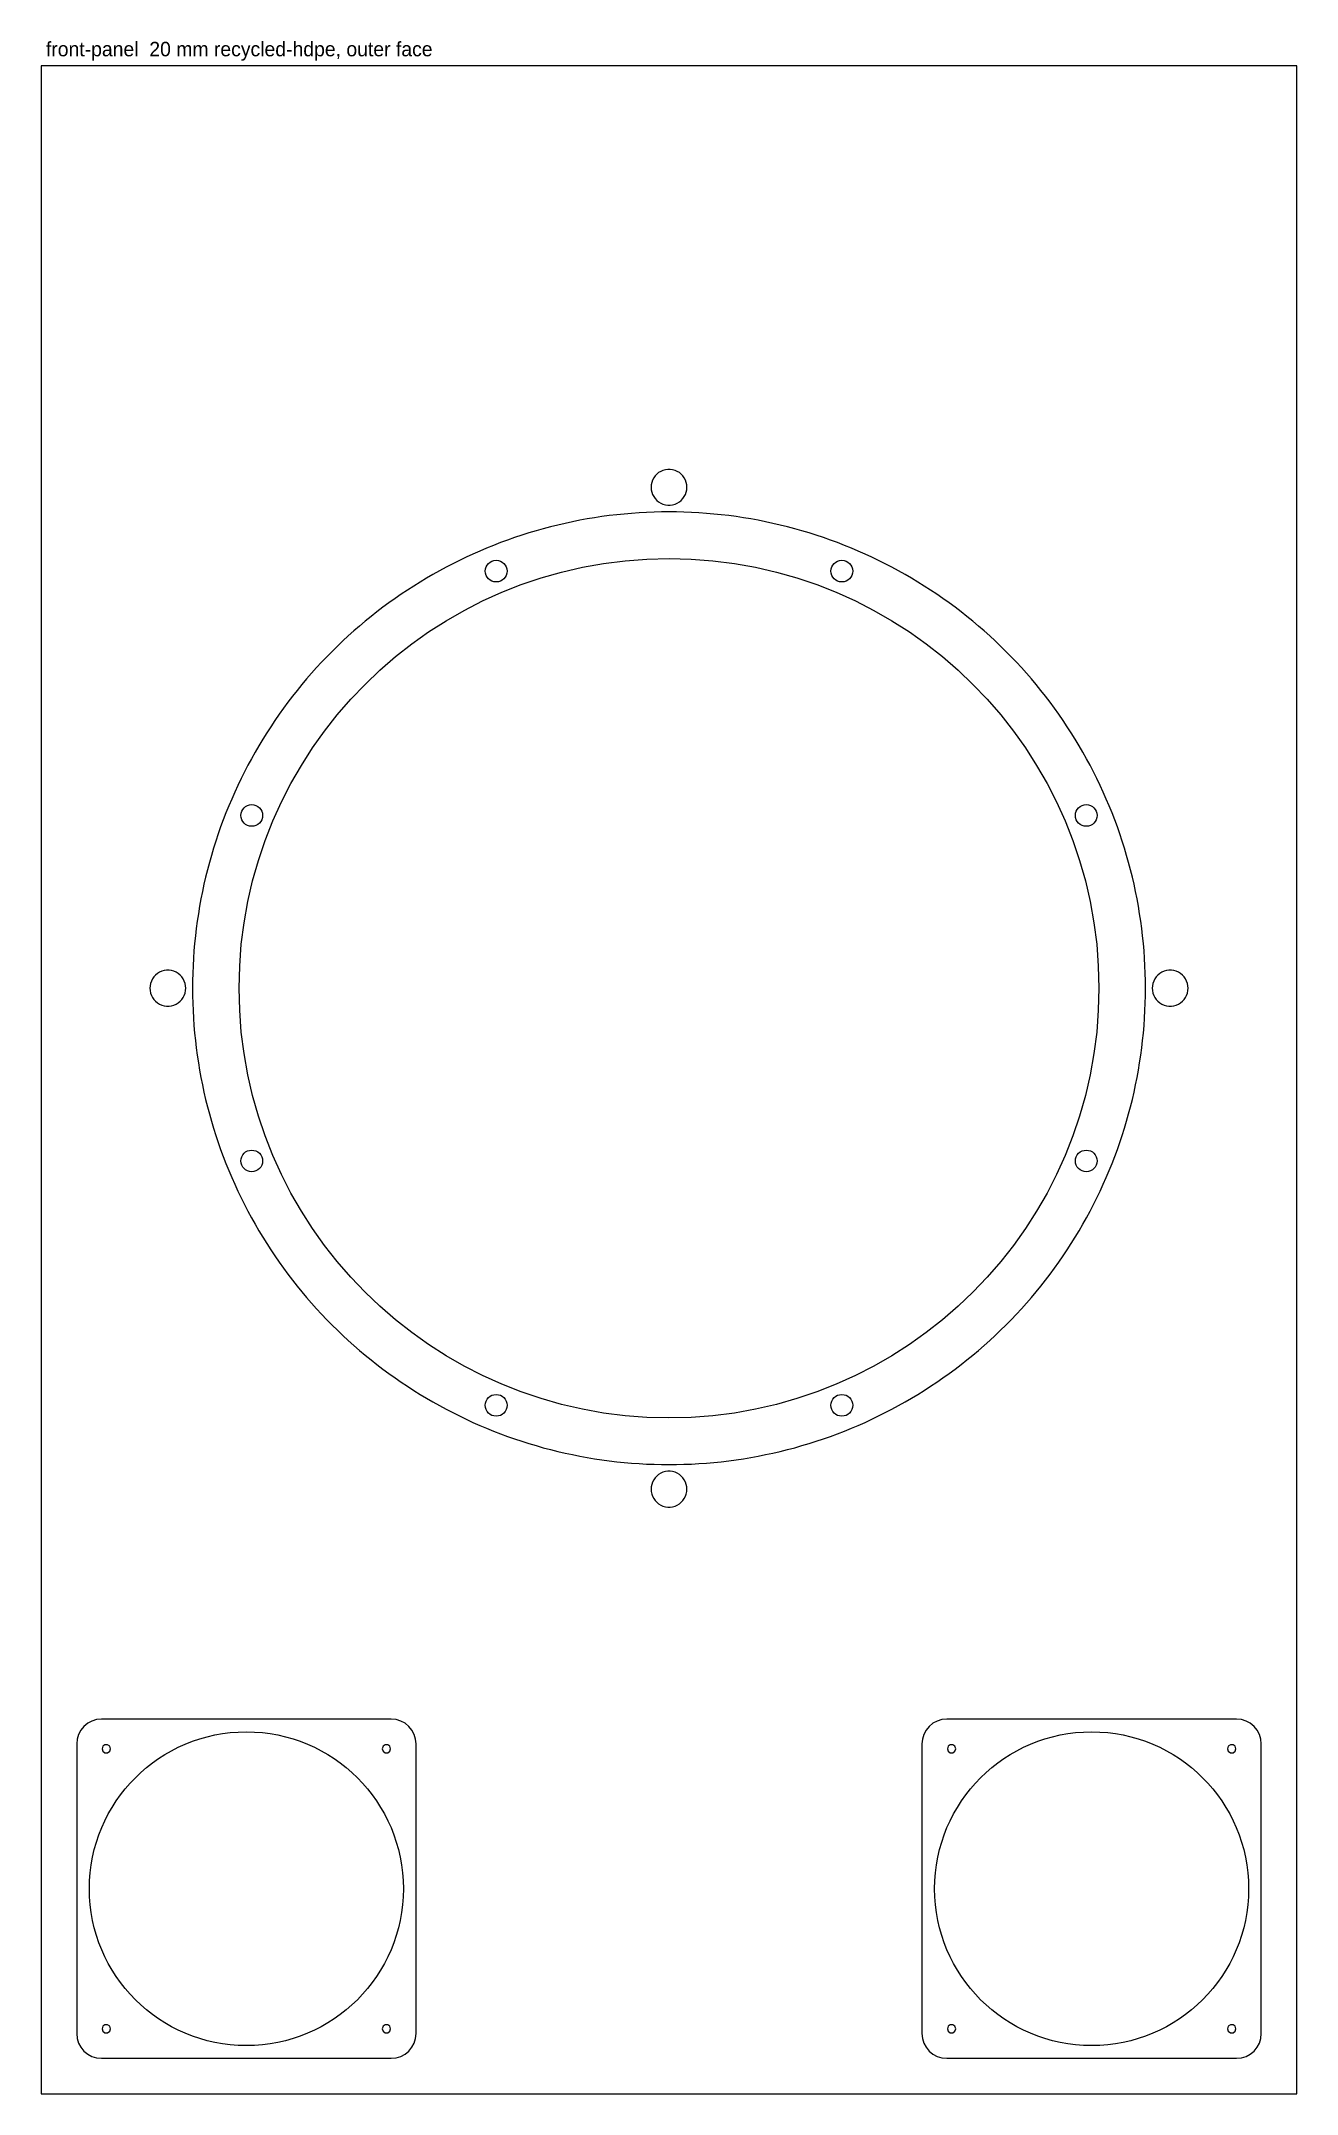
# Model space of a CAD drawing. Header units: millimetres. Extents: x 0 to 520, y 0 to 850.
import ezdxf

# ---------------------------------------------------------------- set-up
doc = ezdxf.new("R2010")
doc.units = ezdxf.units.MM
for name, color, linetype in [('CUT_INSIDE', 5, 'Continuous'), ('CUT_OUTSIDE', 1, 'Continuous'), ('NOTES', 7, 'Continuous'), ('POCKET_11MM', 3, 'Continuous'), ('POCKET_17MM', 3, 'Continuous'), ('POCKET_3.2MM', 3, 'Continuous'), ('POCKET_6MM', 3, 'Continuous')]:
    doc.layers.add(name, color=color, linetype=linetype)

msp = doc.modelspace()

# ---------------------------------------------------------------- linework, layer by layer
at = {"layer": 'CUT_INSIDE'}
for centre, radius in [((260, 458), 178), ((188.44, 630.77), 4.5), ((331.56, 630.77), 4.5), ((87.23, 529.56), 4.5), ((432.77, 529.56), 4.5), ((87.23, 386.44), 4.5), ((432.77, 386.44), 4.5), ((188.44, 285.23), 4.5), ((331.56, 285.23), 4.5), ((85, 85), 65), ((435, 85), 65)]:
    msp.add_circle(centre, radius, dxfattribs=at)
at = {"layer": 'CUT_OUTSIDE'}
msp.add_lwpolyline([(0, 0), (520, 0), (520, 840), (0, 840), (0, 0)], close=True, dxfattribs=at)
at = {"layer": 'POCKET_11MM'}
msp.add_lwpolyline([(457.3, 458), (457.28, 461.1), (457.2, 464.2), (457.08, 467.29), (456.91, 470.39), (456.69, 473.48), (456.42, 476.57), (456.11, 479.65), (455.74, 482.73), (455.33, 485.8), (454.87, 488.86), (454.36, 491.92), (453.81, 494.97), (453.2, 498.01), (452.55, 501.04), (451.85, 504.06), (451.1, 507.07), (450.31, 510.06), (449.47, 513.04), (448.58, 516.01), (447.64, 518.97), (446.66, 521.91), (445.64, 524.83), (444.56, 527.74), (443.44, 530.63), (442.28, 533.5), (441.07, 536.36), (439.82, 539.19), (438.52, 542.01), (437.18, 544.8), (435.8, 547.57), (434.37, 550.32), (432.9, 553.05), (431.38, 555.75), (429.82, 558.43), (428.23, 561.09), (426.59, 563.72), (424.9, 566.32), (423.18, 568.9), (421.42, 571.45), (419.62, 573.97), (417.78, 576.46), (415.9, 578.93), (413.98, 581.36), (412.02, 583.76), (410.03, 586.14), (408, 588.48), (405.93, 590.79), (403.83, 593.06), (401.69, 595.3), (399.51, 597.51), (397.3, 599.69), (395.06, 601.83), (392.79, 603.93), (390.48, 606), (388.14, 608.03), (385.76, 610.02), (383.36, 611.98), (380.93, 613.9), (378.46, 615.78), (375.97, 617.62), (373.45, 619.42), (370.9, 621.18), (368.32, 622.9), (365.72, 624.59), (363.09, 626.23), (360.43, 627.82), (357.75, 629.38), (355.05, 630.9), (352.32, 632.37), (349.57, 633.8), (346.8, 635.18), (344.01, 636.52), (341.19, 637.82), (338.36, 639.07), (335.5, 640.28), (332.63, 641.44), (329.74, 642.56), (326.83, 643.64), (323.91, 644.66), (320.97, 645.64), (318.01, 646.58), (315.04, 647.47), (312.06, 648.31), (309.07, 649.1), (306.06, 649.85), (303.04, 650.55), (300.01, 651.2), (296.97, 651.81), (293.92, 652.36), (290.86, 652.87), (287.8, 653.33), (284.73, 653.74), (281.65, 654.11), (278.57, 654.42), (275.48, 654.69), (272.39, 654.91), (269.29, 655.08), (266.2, 655.2), (263.1, 655.28), (260, 655.3), (256.9, 655.28), (253.8, 655.2), (250.71, 655.08), (247.61, 654.91), (244.52, 654.69), (241.43, 654.42), (238.35, 654.11), (235.27, 653.74), (232.2, 653.33), (229.14, 652.87), (226.08, 652.36), (223.03, 651.81), (219.99, 651.2), (216.96, 650.55), (213.94, 649.85), (210.93, 649.1), (207.94, 648.31), (204.96, 647.47), (201.99, 646.58), (199.03, 645.64), (196.09, 644.66), (193.17, 643.64), (190.26, 642.56), (187.37, 641.44), (184.5, 640.28), (181.64, 639.07), (178.81, 637.82), (175.99, 636.52), (173.2, 635.18), (170.43, 633.8), (167.68, 632.37), (164.95, 630.9), (162.25, 629.38), (159.57, 627.82), (156.91, 626.23), (154.28, 624.59), (151.68, 622.9), (149.1, 621.18), (146.55, 619.42), (144.03, 617.62), (141.54, 615.78), (139.07, 613.9), (136.64, 611.98), (134.24, 610.02), (131.86, 608.03), (129.52, 606), (127.21, 603.93), (124.94, 601.83), (122.7, 599.69), (120.49, 597.51), (118.31, 595.3), (116.17, 593.06), (114.07, 590.79), (112, 588.48), (109.97, 586.14), (107.98, 583.76), (106.02, 581.36), (104.1, 578.93), (102.22, 576.46), (100.38, 573.97), (98.58, 571.45), (96.82, 568.9), (95.1, 566.32), (93.41, 563.72), (91.77, 561.09), (90.18, 558.43), (88.62, 555.75), (87.1, 553.05), (85.63, 550.32), (84.2, 547.57), (82.82, 544.8), (81.48, 542.01), (80.18, 539.19), (78.93, 536.36), (77.72, 533.5), (76.56, 530.63), (75.44, 527.74), (74.36, 524.83), (73.34, 521.91), (72.36, 518.97), (71.42, 516.01), (70.53, 513.04), (69.69, 510.06), (68.9, 507.07), (68.15, 504.06), (67.45, 501.04), (66.8, 498.01), (66.19, 494.97), (65.64, 491.92), (65.13, 488.86), (64.67, 485.8), (64.26, 482.73), (63.89, 479.65), (63.58, 476.57), (63.31, 473.48), (63.09, 470.39), (62.92, 467.29), (62.8, 464.2), (62.72, 461.1), (62.7, 458), (62.72, 454.9), (62.8, 451.8), (62.92, 448.71), (63.09, 445.61), (63.31, 442.52), (63.58, 439.43), (63.89, 436.35), (64.26, 433.27), (64.67, 430.2), (65.13, 427.14), (65.64, 424.08), (66.19, 421.03), (66.8, 417.99), (67.45, 414.96), (68.15, 411.94), (68.9, 408.93), (69.69, 405.94), (70.53, 402.96), (71.42, 399.99), (72.36, 397.03), (73.34, 394.09), (74.36, 391.17), (75.44, 388.26), (76.56, 385.37), (77.72, 382.5), (78.93, 379.64), (80.18, 376.81), (81.48, 373.99), (82.82, 371.2), (84.2, 368.43), (85.63, 365.68), (87.1, 362.95), (88.62, 360.25), (90.18, 357.57), (91.77, 354.91), (93.41, 352.28), (95.1, 349.68), (96.82, 347.1), (98.58, 344.55), (100.38, 342.03), (102.22, 339.54), (104.1, 337.07), (106.02, 334.64), (107.98, 332.24), (109.97, 329.86), (112, 327.52), (114.07, 325.21), (116.17, 322.94), (118.31, 320.7), (120.49, 318.49), (122.7, 316.31), (124.94, 314.17), (127.21, 312.07), (129.52, 310), (131.86, 307.97), (134.24, 305.98), (136.64, 304.02), (139.07, 302.1), (141.54, 300.22), (144.03, 298.38), (146.55, 296.58), (149.1, 294.82), (151.68, 293.1), (154.28, 291.41), (156.91, 289.77), (159.57, 288.18), (162.25, 286.62), (164.95, 285.1), (167.68, 283.63), (170.43, 282.2), (173.2, 280.82), (175.99, 279.48), (178.81, 278.18), (181.64, 276.93), (184.5, 275.72), (187.37, 274.56), (190.26, 273.44), (193.17, 272.36), (196.09, 271.34), (199.03, 270.36), (201.99, 269.42), (204.96, 268.53), (207.94, 267.69), (210.93, 266.9), (213.94, 266.15), (216.96, 265.45), (219.99, 264.8), (223.03, 264.19), (226.08, 263.64), (229.14, 263.13), (232.2, 262.67), (235.27, 262.26), (238.35, 261.89), (241.43, 261.58), (244.52, 261.31), (247.61, 261.09), (250.71, 260.92), (253.8, 260.8), (256.9, 260.72), (260, 260.7), (263.1, 260.72), (266.2, 260.8), (269.29, 260.92), (272.39, 261.09), (275.48, 261.31), (278.57, 261.58), (281.65, 261.89), (284.73, 262.26), (287.8, 262.67), (290.86, 263.13), (293.92, 263.64), (296.97, 264.19), (300.01, 264.8), (303.04, 265.45), (306.06, 266.15), (309.07, 266.9), (312.06, 267.69), (315.04, 268.53), (318.01, 269.42), (320.97, 270.36), (323.91, 271.34), (326.83, 272.36), (329.74, 273.44), (332.63, 274.56), (335.5, 275.72), (338.36, 276.93), (341.19, 278.18), (344.01, 279.48), (346.8, 280.82), (349.57, 282.2), (352.32, 283.63), (355.05, 285.1), (357.75, 286.62), (360.43, 288.18), (363.09, 289.77), (365.72, 291.41), (368.32, 293.1), (370.9, 294.82), (373.45, 296.58), (375.97, 298.38), (378.46, 300.22), (380.93, 302.1), (383.36, 304.02), (385.76, 305.98), (388.14, 307.97), (390.48, 310), (392.79, 312.07), (395.06, 314.17), (397.3, 316.31), (399.51, 318.49), (401.69, 320.7), (403.83, 322.94), (405.93, 325.21), (408, 327.52), (410.03, 329.86), (412.02, 332.24), (413.98, 334.64), (415.9, 337.07), (417.78, 339.54), (419.62, 342.03), (421.42, 344.55), (423.18, 347.1), (424.9, 349.68), (426.59, 352.28), (428.23, 354.91), (429.82, 357.57), (431.38, 360.25), (432.9, 362.95), (434.37, 365.68), (435.8, 368.43), (437.18, 371.2), (438.52, 373.99), (439.82, 376.81), (441.07, 379.64), (442.28, 382.5), (443.44, 385.37), (444.56, 388.26), (445.64, 391.17), (446.66, 394.09), (447.64, 397.03), (448.58, 399.99), (449.47, 402.96), (450.31, 405.94), (451.1, 408.93), (451.85, 411.94), (452.55, 414.96), (453.2, 417.99), (453.81, 421.03), (454.36, 424.08), (454.87, 427.14), (455.33, 430.2), (455.74, 433.27), (456.11, 436.35), (456.42, 439.43), (456.69, 442.52), (456.91, 445.61), (457.08, 448.71), (457.2, 451.8), (457.28, 454.9), (457.3, 458)], close=True, dxfattribs=at)
at = {"layer": 'POCKET_17MM'}
for points in [[(28.75, 143), (28.42, 144.03), (27.54, 144.66), (26.46, 144.66), (25.58, 144.03), (25.25, 143), (25.58, 141.97), (26.46, 141.34), (27.54, 141.34), (28.42, 141.97), (28.75, 143)], [(144.75, 143), (144.42, 144.03), (143.54, 144.66), (142.46, 144.66), (141.58, 144.03), (141.25, 143), (141.58, 141.97), (142.46, 141.34), (143.54, 141.34), (144.42, 141.97), (144.75, 143)], [(378.75, 143), (378.42, 144.03), (377.54, 144.66), (376.46, 144.66), (375.58, 144.03), (375.25, 143), (375.58, 141.97), (376.46, 141.34), (377.54, 141.34), (378.42, 141.97), (378.75, 143)], [(494.75, 143), (494.42, 144.03), (493.54, 144.66), (492.46, 144.66), (491.58, 144.03), (491.25, 143), (491.58, 141.97), (492.46, 141.34), (493.54, 141.34), (494.42, 141.97), (494.75, 143)], [(28.75, 27), (28.42, 28.03), (27.54, 28.66), (26.46, 28.66), (25.58, 28.03), (25.25, 27), (25.58, 25.97), (26.46, 25.34), (27.54, 25.34), (28.42, 25.97), (28.75, 27)], [(144.75, 27), (144.42, 28.03), (143.54, 28.66), (142.46, 28.66), (141.58, 28.03), (141.25, 27), (141.58, 25.97), (142.46, 25.34), (143.54, 25.34), (144.42, 25.97), (144.75, 27)], [(378.75, 27), (378.42, 28.03), (377.54, 28.66), (376.46, 28.66), (375.58, 28.03), (375.25, 27), (375.58, 25.97), (376.46, 25.34), (377.54, 25.34), (378.42, 25.97), (378.75, 27)], [(494.75, 27), (494.42, 28.03), (493.54, 28.66), (492.46, 28.66), (491.58, 28.03), (491.25, 27), (491.58, 25.97), (492.46, 25.34), (493.54, 25.34), (494.42, 25.97), (494.75, 27)]]:
    msp.add_lwpolyline(points, close=True, dxfattribs=at)
at = {"layer": 'POCKET_3.2MM'}
for points in [[(267.42, 665.5), (267.36, 666.51), (267.15, 667.5), (266.81, 668.46), (266.34, 669.36), (265.76, 670.19), (265.07, 670.93), (264.28, 671.57), (263.42, 672.09), (262.49, 672.5), (261.51, 672.77), (260.51, 672.91), (259.49, 672.91), (258.49, 672.77), (257.51, 672.5), (256.58, 672.09), (255.72, 671.57), (254.93, 670.93), (254.24, 670.19), (253.66, 669.36), (253.19, 668.46), (252.85, 667.5), (252.64, 666.51), (252.57, 665.5), (252.64, 664.49), (252.85, 663.5), (253.19, 662.54), (253.66, 661.64), (254.24, 660.81), (254.93, 660.07), (255.72, 659.43), (256.58, 658.91), (257.51, 658.5), (258.49, 658.23), (259.49, 658.09), (260.51, 658.09), (261.51, 658.23), (262.49, 658.5), (263.42, 658.91), (264.28, 659.43), (265.07, 660.07), (265.76, 660.81), (266.34, 661.64), (266.81, 662.54), (267.15, 663.5), (267.36, 664.49), (267.42, 665.5)], [(59.92, 458), (59.86, 459.01), (59.65, 460), (59.31, 460.96), (58.84, 461.86), (58.26, 462.69), (57.57, 463.43), (56.78, 464.07), (55.92, 464.59), (54.99, 465), (54.01, 465.27), (53.01, 465.41), (51.99, 465.41), (50.99, 465.27), (50.01, 465), (49.08, 464.59), (48.22, 464.07), (47.43, 463.43), (46.74, 462.69), (46.16, 461.86), (45.69, 460.96), (45.35, 460), (45.14, 459.01), (45.08, 458), (45.14, 456.99), (45.35, 456), (45.69, 455.04), (46.16, 454.14), (46.74, 453.31), (47.43, 452.57), (48.22, 451.93), (49.08, 451.41), (50.01, 451), (50.99, 450.73), (51.99, 450.59), (53.01, 450.59), (54.01, 450.73), (54.99, 451), (55.92, 451.41), (56.78, 451.93), (57.57, 452.57), (58.26, 453.31), (58.84, 454.14), (59.31, 455.04), (59.65, 456), (59.86, 456.99), (59.92, 458)], [(474.93, 458), (474.86, 459.01), (474.65, 460), (474.31, 460.96), (473.84, 461.86), (473.26, 462.69), (472.57, 463.43), (471.78, 464.07), (470.92, 464.59), (469.99, 465), (469.01, 465.27), (468.01, 465.41), (466.99, 465.41), (465.99, 465.27), (465.01, 465), (464.08, 464.59), (463.22, 464.07), (462.43, 463.43), (461.74, 462.69), (461.16, 461.86), (460.69, 460.96), (460.35, 460), (460.14, 459.01), (460.07, 458), (460.14, 456.99), (460.35, 456), (460.69, 455.04), (461.16, 454.14), (461.74, 453.31), (462.43, 452.57), (463.22, 451.93), (464.08, 451.41), (465.01, 451), (465.99, 450.73), (466.99, 450.59), (468.01, 450.59), (469.01, 450.73), (469.99, 451), (470.92, 451.41), (471.78, 451.93), (472.57, 452.57), (473.26, 453.31), (473.84, 454.14), (474.31, 455.04), (474.65, 456), (474.86, 456.99), (474.93, 458)], [(267.42, 250.5), (267.36, 251.51), (267.15, 252.5), (266.81, 253.46), (266.34, 254.36), (265.76, 255.19), (265.07, 255.93), (264.28, 256.57), (263.42, 257.09), (262.49, 257.5), (261.51, 257.77), (260.51, 257.91), (259.49, 257.91), (258.49, 257.77), (257.51, 257.5), (256.58, 257.09), (255.72, 256.57), (254.93, 255.93), (254.24, 255.19), (253.66, 254.36), (253.19, 253.46), (252.85, 252.5), (252.64, 251.51), (252.57, 250.5), (252.64, 249.49), (252.85, 248.5), (253.19, 247.54), (253.66, 246.64), (254.24, 245.81), (254.93, 245.07), (255.72, 244.43), (256.58, 243.91), (257.51, 243.5), (258.49, 243.23), (259.49, 243.09), (260.51, 243.09), (261.51, 243.23), (262.49, 243.5), (263.42, 243.91), (264.28, 244.43), (265.07, 245.07), (265.76, 245.81), (266.34, 246.64), (266.81, 247.54), (267.15, 248.5), (267.36, 249.49), (267.42, 250.5)]]:
    msp.add_lwpolyline(points, close=True, dxfattribs=at)
at = {"layer": 'POCKET_6MM'}
for points in [[(155.25, 145), (155.05, 147), (154.47, 148.92), (153.52, 150.69), (152.25, 152.25), (150.69, 153.52), (148.92, 154.47), (147, 155.05), (145, 155.25), (25, 155.25), (23, 155.05), (21.08, 154.47), (19.31, 153.52), (17.75, 152.25), (16.48, 150.69), (15.53, 148.92), (14.95, 147), (14.75, 145), (14.75, 25), (14.95, 23), (15.53, 21.08), (16.48, 19.31), (17.75, 17.75), (19.31, 16.48), (21.08, 15.53), (23, 14.95), (25, 14.75), (145, 14.75), (147, 14.95), (148.92, 15.53), (150.69, 16.48), (152.25, 17.75), (153.52, 19.31), (154.47, 21.08), (155.05, 23), (155.25, 25), (155.25, 145)], [(505.25, 145), (505.05, 147), (504.47, 148.92), (503.52, 150.69), (502.25, 152.25), (500.69, 153.52), (498.92, 154.47), (497, 155.05), (495, 155.25), (375, 155.25), (373, 155.05), (371.08, 154.47), (369.31, 153.52), (367.75, 152.25), (366.48, 150.69), (365.53, 148.92), (364.95, 147), (364.75, 145), (364.75, 25), (364.95, 23), (365.53, 21.08), (366.48, 19.31), (367.75, 17.75), (369.31, 16.48), (371.08, 15.53), (373, 14.95), (375, 14.75), (495, 14.75), (497, 14.95), (498.92, 15.53), (500.69, 16.48), (502.25, 17.75), (503.52, 19.31), (504.47, 21.08), (505.05, 23), (505.25, 25), (505.25, 145)]]:
    msp.add_lwpolyline(points, close=True, dxfattribs=at)

# ---------------------------------------------------------------- texts
at = {"layer": 'NOTES'}
msp.add_text('front-panel  20 mm recycled-hdpe, outer face', height=6, dxfattribs=at).set_placement((2, 844))

doc.saveas('drawing.dxf')
